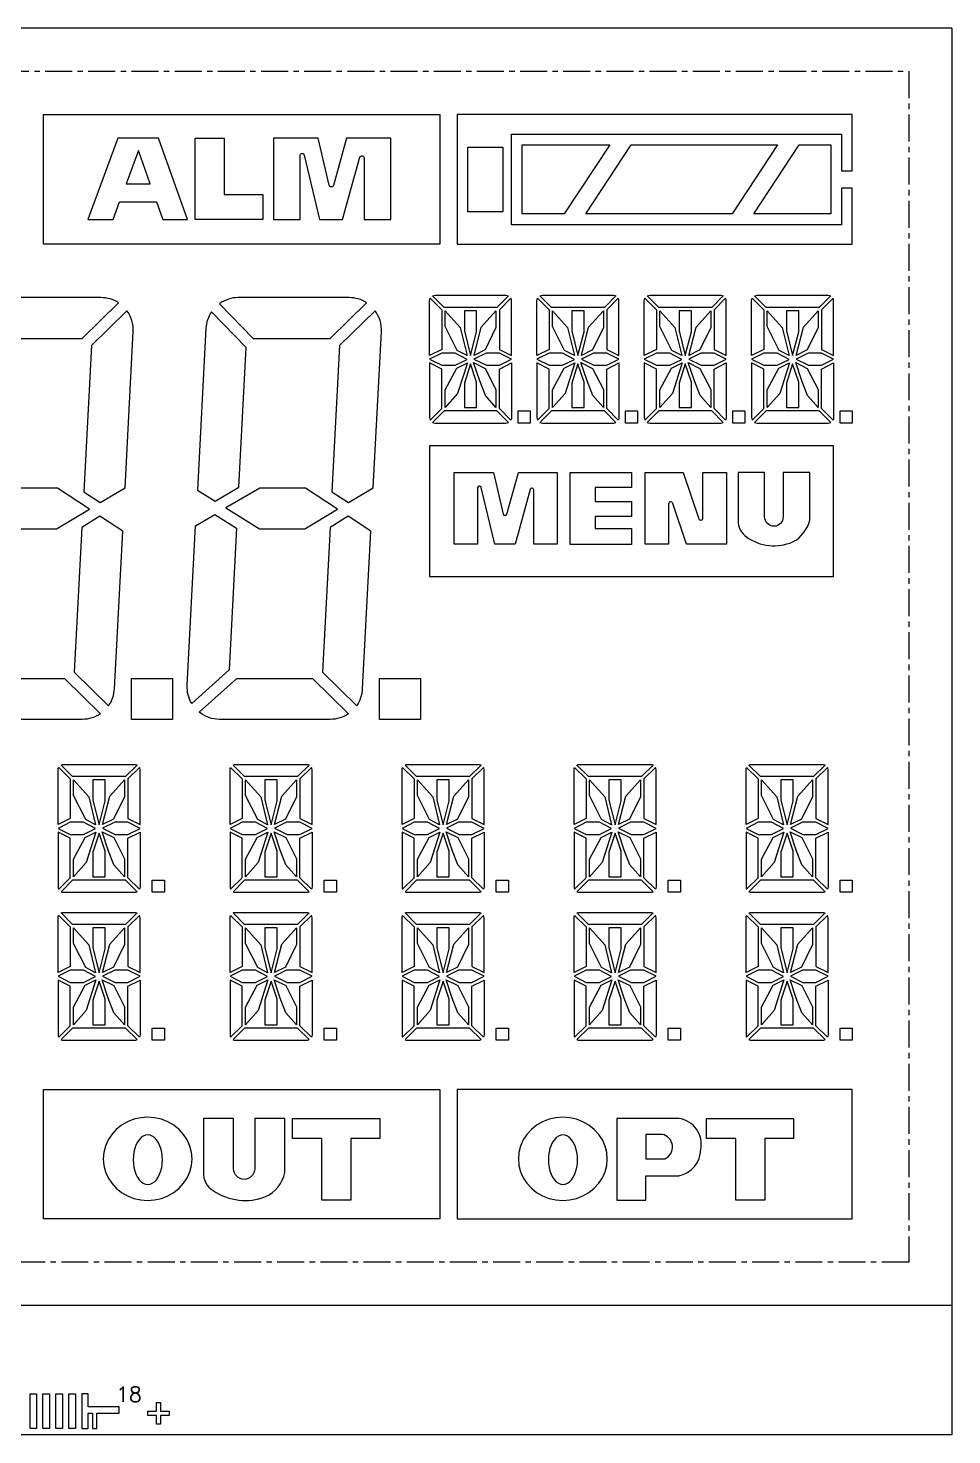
# Model space of a CAD drawing. Extents: x 105 to 1195, y -174 to 82.
# Drawn here: x 1079 to 1121.8, y -120 to -54.8 of the extents above; entities that cross this region are included whole.
import ezdxf
from ezdxf.enums import TextEntityAlignment as Align

# ---------------------------------------------------------------- set-up
doc = ezdxf.new("R2010")
doc.units = 0
doc.header["$MEASUREMENT"] = 0
doc.linetypes.add('AUSGEZOGEN', pattern=[0])
doc.linetypes.add('CENTER', pattern=[2, 1.25, -0.25, 0.25, -0.25])
doc.layers.get('0').update_dxf_attribs({"linetype": 'AUSGEZOGEN'})
doc.styles.add('SSS_Dim', font='romans.shx')

# ---------------------------------------------------------------- blocks, each defined once
blk = doc.blocks.new('0')
at = {"lineweight": 5}
for p, q in [((86, 65.2), (0, 65.2)), ((86, 65.2), (86, 0)), ((86, 6), (0, 6)), ((86, 0), (0, 0))]:
    blk.add_line(p, q, dxfattribs=at)
at = {"linetype": 'CENTER', "lineweight": 5}
blk.add_lwpolyline([(84, 63.2), (84, 8), (2, 8), (2, 63.2)], close=True, dxfattribs=at)
at = {"lineweight": 5}
for points in [[(43.924, 61.19), (62.283, 61.19), (62.283, 55.19), (43.924, 55.19)], [(63.083, 61.19), (63.083, 55.19), (81.39, 55.19), (81.39, 57.79), (80.89, 57.79), (80.89, 56.09), (65.596, 56.09), (65.596, 60.29), (80.89, 60.29), (80.89, 58.59), (81.39, 58.59), (81.39, 61.19)], [(45.976, 56.328), (47.144, 56.328), (47.446, 57.151), (49.16, 57.151), (49.452, 56.328), (50.586, 56.328), (49.246, 60.106), (47.362, 60.106)], [(50.952, 60.106), (52.297, 60.106), (52.297, 57.494), (54.079, 57.494), (54.079, 56.328), (50.952, 56.328)], [(47.75, 57.979), (48.867, 57.979), (48.318, 59.527)], [(65.196, 59.69), (65.196, 56.69), (63.583, 56.69), (63.583, 59.69)], [(70.151, 59.79), (68.043, 56.59), (66.096, 56.59), (66.096, 59.79)], [(77.931, 59.79), (75.823, 56.59), (69.043, 56.59), (71.151, 59.79)], [(80.39, 59.79), (80.39, 56.59), (76.822, 56.59), (78.93, 59.79)], [(62.524, 51.374), (62.524, 52.099), (63.225, 51.32), (63.545, 50.023), (63.085, 50.261)], [(63.422, 52.099), (63.422, 51.169), (63.704, 50.021), (63.987, 51.126), (63.987, 52.099)], [(64.203, 51.346), (64.884, 52.099), (64.884, 51.324), (64.377, 50.285), (63.866, 50.032)], [(67.498, 51.374), (67.498, 52.099), (68.199, 51.32), (68.518, 50.023), (68.059, 50.261)], [(68.395, 52.099), (68.395, 51.169), (68.678, 50.021), (68.961, 51.126), (68.961, 52.099)], [(69.176, 51.346), (69.858, 52.099), (69.858, 51.324), (69.351, 50.285), (68.84, 50.032)], [(72.471, 51.374), (72.471, 52.099), (73.172, 51.32), (73.492, 50.023), (73.032, 50.261)], [(73.368, 52.099), (73.368, 51.169), (73.651, 50.021), (73.934, 51.126), (73.934, 52.099)], [(74.15, 51.346), (74.831, 52.099), (74.831, 51.324), (74.324, 50.285), (73.813, 50.032)], [(77.445, 51.374), (77.445, 52.099), (78.146, 51.32), (78.465, 50.023), (78.006, 50.261)], [(78.342, 52.099), (78.342, 51.169), (78.625, 50.021), (78.908, 51.126), (78.908, 52.099)], [(79.123, 51.346), (79.805, 52.099), (79.805, 51.324), (79.298, 50.285), (78.787, 50.032)], [(61.804, 49.855), (62.37, 49.572), (62.986, 49.572), (63.545, 49.849), (62.987, 50.138), (62.37, 50.138)], [(63.108, 48.273), (62.524, 47.612), (62.524, 48.431), (63.064, 49.439), (63.559, 49.684)], [(63.704, 49.634), (63.422, 48.747), (63.422, 47.612), (63.987, 47.612), (63.987, 48.797)], [(63.846, 49.696), (64.384, 49.43), (64.884, 48.447), (64.884, 47.612), (64.392, 48.167), (64.132, 48.849)], [(63.865, 49.859), (64.444, 49.572), (65.039, 49.572), (65.604, 49.855), (65.039, 50.138), (64.428, 50.138)], [(66.778, 49.855), (67.344, 49.572), (67.96, 49.572), (68.518, 49.849), (67.96, 50.138), (67.344, 50.138)], [(68.082, 48.273), (67.498, 47.612), (67.498, 48.431), (68.037, 49.439), (68.532, 49.684)], [(68.678, 49.634), (68.395, 48.747), (68.395, 47.612), (68.961, 47.612), (68.961, 48.797)], [(68.819, 49.696), (69.357, 49.43), (69.858, 48.447), (69.858, 47.612), (69.365, 48.167), (69.106, 48.849)], [(68.839, 49.859), (69.418, 49.572), (70.012, 49.572), (70.578, 49.855), (70.012, 50.138), (69.402, 50.138)], [(71.751, 49.855), (72.317, 49.572), (72.933, 49.572), (73.492, 49.849), (72.934, 50.138), (72.317, 50.138)], [(73.055, 48.273), (72.471, 47.612), (72.471, 48.431), (73.011, 49.439), (73.506, 49.684)], [(73.651, 49.634), (73.368, 48.747), (73.368, 47.612), (73.934, 47.612), (73.934, 48.797)], [(73.793, 49.696), (74.33, 49.43), (74.831, 48.447), (74.831, 47.612), (74.339, 48.167), (74.079, 48.849)], [(73.812, 49.859), (74.391, 49.572), (74.986, 49.572), (75.551, 49.855), (74.986, 50.138), (74.375, 50.138)], [(76.725, 49.855), (77.29, 49.572), (77.907, 49.572), (78.465, 49.849), (77.907, 50.138), (77.29, 50.138)], [(78.029, 48.273), (77.445, 47.612), (77.445, 48.431), (77.984, 49.439), (78.479, 49.684)], [(78.625, 49.634), (78.342, 48.747), (78.342, 47.612), (78.908, 47.612), (78.908, 48.797)], [(78.766, 49.696), (79.304, 49.43), (79.805, 48.447), (79.805, 47.612), (79.312, 48.167), (79.053, 48.849)], [(78.786, 49.859), (79.365, 49.572), (79.959, 49.572), (80.525, 49.855), (79.959, 50.138), (79.348, 50.138)], [(65.904, 46.892), (65.904, 47.457), (66.47, 47.457), (66.47, 46.892)], [(70.877, 46.892), (70.877, 47.457), (71.443, 47.457), (71.443, 46.892)], [(75.851, 46.892), (75.851, 47.457), (76.417, 47.457), (76.417, 46.892)], [(80.824, 46.892), (80.824, 47.457), (81.39, 47.457), (81.39, 46.892)], [(61.804, 45.844), (61.804, 39.787), (80.525, 39.787), (80.525, 45.844)], [(71.16, 44.6), (71.16, 43.914), (69.481, 43.914), (69.481, 43.261), (71.16, 43.261), (71.16, 42.562), (69.481, 42.562), (69.481, 42.013), (71.16, 42.013), (71.16, 41.266), (68.315, 41.266), (68.315, 44.6)], [(46.053, 42.904), (44.57, 43.886), (42.458, 43.886), (40.884, 42.961), (42.443, 41.986), (44.529, 41.986)], [(57.546, 42.904), (56.063, 43.886), (53.951, 43.886), (52.377, 42.961), (53.936, 41.986), (56.022, 41.986)], [(47.998, 35.061), (49.898, 35.061), (49.898, 33.161), (47.998, 33.161)], [(59.491, 35.061), (61.391, 35.061), (61.391, 33.161), (59.491, 33.161)], [(45.316, 29.63), (45.316, 30.354), (46.018, 29.576), (46.337, 28.278), (45.877, 28.516)], [(46.214, 30.354), (46.214, 29.424), (46.497, 28.276), (46.779, 29.381), (46.779, 30.354)], [(46.995, 29.601), (47.677, 30.354), (47.677, 29.579), (47.17, 28.54), (46.659, 28.287)], [(53.283, 29.63), (53.283, 30.354), (53.985, 29.576), (54.304, 28.278), (53.844, 28.516)], [(54.181, 30.354), (54.181, 29.424), (54.464, 28.276), (54.746, 29.381), (54.746, 30.354)], [(54.962, 29.601), (55.644, 30.354), (55.644, 29.579), (55.137, 28.54), (54.626, 28.287)], [(61.25, 29.63), (61.25, 30.354), (61.952, 29.576), (62.271, 28.278), (61.811, 28.516)], [(62.148, 30.354), (62.148, 29.424), (62.431, 28.276), (62.713, 29.381), (62.713, 30.354)], [(62.929, 29.601), (63.611, 30.354), (63.611, 29.579), (63.104, 28.54), (62.593, 28.287)], [(69.218, 29.63), (69.218, 30.354), (69.919, 29.576), (70.238, 28.278), (69.778, 28.516)], [(70.115, 30.354), (70.115, 29.424), (70.398, 28.276), (70.68, 29.381), (70.68, 30.354)], [(70.896, 29.601), (71.578, 30.354), (71.578, 29.579), (71.071, 28.54), (70.56, 28.287)], [(77.185, 29.63), (77.185, 30.354), (77.886, 29.576), (78.205, 28.278), (77.745, 28.516)], [(78.082, 30.354), (78.082, 29.424), (78.365, 28.276), (78.647, 29.381), (78.647, 30.354)], [(78.863, 29.601), (79.545, 30.354), (79.545, 29.579), (79.038, 28.54), (78.527, 28.287)], [(44.597, 28.111), (45.162, 27.828), (45.778, 27.828), (46.337, 28.105), (45.779, 28.393), (45.162, 28.393)], [(46.657, 28.114), (47.237, 27.828), (47.831, 27.828), (48.397, 28.111), (47.831, 28.393), (47.22, 28.393)], [(52.564, 28.111), (53.129, 27.828), (53.745, 27.828), (54.304, 28.105), (53.746, 28.393), (53.129, 28.393)], [(54.624, 28.114), (55.204, 27.828), (55.798, 27.828), (56.364, 28.111), (55.798, 28.393), (55.187, 28.393)], [(60.531, 28.111), (61.096, 27.828), (61.712, 27.828), (62.271, 28.105), (61.713, 28.393), (61.096, 28.393)], [(62.591, 28.114), (63.171, 27.828), (63.765, 27.828), (64.331, 28.111), (63.765, 28.393), (63.154, 28.393)], [(68.498, 28.111), (69.063, 27.828), (69.679, 27.828), (70.238, 28.105), (69.68, 28.393), (69.063, 28.393)], [(70.558, 28.114), (71.138, 27.828), (71.732, 27.828), (72.298, 28.111), (71.732, 28.393), (71.121, 28.393)], [(76.465, 28.111), (77.03, 27.828), (77.646, 27.828), (78.205, 28.105), (77.647, 28.393), (77.03, 28.393)], [(78.525, 28.114), (79.105, 27.828), (79.699, 27.828), (80.265, 28.111), (79.699, 28.393), (79.088, 28.393)], [(45.901, 26.528), (45.316, 25.867), (45.316, 26.686), (45.856, 27.694), (46.351, 27.939)], [(46.497, 27.889), (46.214, 27.002), (46.214, 25.867), (46.779, 25.867), (46.779, 27.052)], [(46.638, 27.952), (47.176, 27.686), (47.677, 26.702), (47.677, 25.867), (47.184, 26.423), (46.925, 27.104)], [(53.868, 26.528), (53.283, 25.867), (53.283, 26.686), (53.823, 27.694), (54.318, 27.939)], [(54.464, 27.889), (54.181, 27.002), (54.181, 25.867), (54.746, 25.867), (54.746, 27.052)], [(54.605, 27.952), (55.143, 27.686), (55.644, 26.702), (55.644, 25.867), (55.151, 26.423), (54.892, 27.104)], [(61.835, 26.528), (61.25, 25.867), (61.25, 26.686), (61.79, 27.694), (62.285, 27.939)], [(62.431, 27.889), (62.148, 27.002), (62.148, 25.867), (62.713, 25.867), (62.713, 27.052)], [(62.572, 27.952), (63.11, 27.686), (63.611, 26.702), (63.611, 25.867), (63.118, 26.423), (62.859, 27.104)], [(69.802, 26.528), (69.218, 25.867), (69.218, 26.686), (69.757, 27.694), (70.252, 27.939)], [(70.398, 27.889), (70.115, 27.002), (70.115, 25.867), (70.68, 25.867), (70.68, 27.052)], [(70.539, 27.952), (71.077, 27.686), (71.578, 26.702), (71.578, 25.867), (71.085, 26.423), (70.826, 27.104)], [(77.769, 26.528), (77.185, 25.867), (77.185, 26.686), (77.724, 27.694), (78.219, 27.939)], [(78.365, 27.889), (78.082, 27.002), (78.082, 25.867), (78.647, 25.867), (78.647, 27.052)], [(78.506, 27.952), (79.044, 27.686), (79.545, 26.702), (79.545, 25.867), (79.052, 26.423), (78.793, 27.104)], [(48.956, 25.147), (48.956, 25.712), (49.522, 25.712), (49.522, 25.147)], [(56.923, 25.147), (56.923, 25.712), (57.489, 25.712), (57.489, 25.147)], [(64.89, 25.147), (64.89, 25.712), (65.456, 25.712), (65.456, 25.147)], [(72.857, 25.147), (72.857, 25.712), (73.423, 25.712), (73.423, 25.147)], [(80.824, 25.147), (80.824, 25.712), (81.39, 25.712), (81.39, 25.147)], [(45.316, 22.773), (45.316, 23.497), (46.018, 22.719), (46.337, 21.421), (45.877, 21.659)], [(46.214, 23.497), (46.214, 22.568), (46.497, 21.419), (46.779, 22.525), (46.779, 23.497)], [(46.995, 22.744), (47.677, 23.497), (47.677, 22.723), (47.17, 21.684), (46.659, 21.43)], [(53.283, 22.773), (53.283, 23.497), (53.985, 22.719), (54.304, 21.421), (53.844, 21.659)], [(54.181, 23.497), (54.181, 22.568), (54.464, 21.419), (54.746, 22.525), (54.746, 23.497)], [(54.962, 22.744), (55.644, 23.497), (55.644, 22.723), (55.137, 21.684), (54.626, 21.43)], [(61.25, 22.773), (61.25, 23.497), (61.952, 22.719), (62.271, 21.421), (61.811, 21.659)], [(62.148, 23.497), (62.148, 22.568), (62.431, 21.419), (62.713, 22.525), (62.713, 23.497)], [(62.929, 22.744), (63.611, 23.497), (63.611, 22.723), (63.104, 21.684), (62.593, 21.43)], [(69.218, 22.773), (69.218, 23.497), (69.919, 22.719), (70.238, 21.421), (69.778, 21.659)], [(70.115, 23.497), (70.115, 22.568), (70.398, 21.419), (70.68, 22.525), (70.68, 23.497)], [(70.896, 22.744), (71.578, 23.497), (71.578, 22.723), (71.071, 21.684), (70.56, 21.43)], [(77.185, 22.773), (77.185, 23.497), (77.886, 22.719), (78.205, 21.421), (77.745, 21.659)], [(78.082, 23.497), (78.082, 22.568), (78.365, 21.419), (78.647, 22.525), (78.647, 23.497)], [(78.863, 22.744), (79.545, 23.497), (79.545, 22.723), (79.038, 21.684), (78.527, 21.43)], [(44.597, 21.254), (45.162, 20.971), (45.778, 20.971), (46.337, 21.248), (45.779, 21.537), (45.162, 21.537)], [(46.657, 21.257), (47.237, 20.971), (47.831, 20.971), (48.397, 21.254), (47.831, 21.537), (47.22, 21.537)], [(52.564, 21.254), (53.129, 20.971), (53.745, 20.971), (54.304, 21.248), (53.746, 21.537), (53.129, 21.537)], [(54.624, 21.257), (55.204, 20.971), (55.798, 20.971), (56.364, 21.254), (55.798, 21.537), (55.187, 21.537)], [(60.531, 21.254), (61.096, 20.971), (61.712, 20.971), (62.271, 21.248), (61.713, 21.537), (61.096, 21.537)], [(62.591, 21.257), (63.171, 20.971), (63.765, 20.971), (64.331, 21.254), (63.765, 21.537), (63.154, 21.537)], [(68.498, 21.254), (69.063, 20.971), (69.679, 20.971), (70.238, 21.248), (69.68, 21.537), (69.063, 21.537)], [(70.558, 21.257), (71.138, 20.971), (71.732, 20.971), (72.298, 21.254), (71.732, 21.537), (71.121, 21.537)], [(76.465, 21.254), (77.03, 20.971), (77.646, 20.971), (78.205, 21.248), (77.647, 21.537), (77.03, 21.537)], [(78.525, 21.257), (79.105, 20.971), (79.699, 20.971), (80.265, 21.254), (79.699, 21.537), (79.088, 21.537)], [(45.901, 19.672), (45.316, 19.01), (45.316, 19.83), (45.856, 20.837), (46.351, 21.083)], [(46.497, 21.032), (46.214, 20.145), (46.214, 19.01), (46.779, 19.01), (46.779, 20.195)], [(46.638, 21.095), (47.176, 20.829), (47.677, 19.846), (47.677, 19.01), (47.184, 19.566), (46.925, 20.247)], [(53.868, 19.672), (53.283, 19.01), (53.283, 19.83), (53.823, 20.837), (54.318, 21.083)], [(54.464, 21.032), (54.181, 20.145), (54.181, 19.01), (54.746, 19.01), (54.746, 20.195)], [(54.605, 21.095), (55.143, 20.829), (55.644, 19.846), (55.644, 19.01), (55.151, 19.566), (54.892, 20.247)], [(61.835, 19.672), (61.25, 19.01), (61.25, 19.83), (61.79, 20.837), (62.285, 21.083)], [(62.431, 21.032), (62.148, 20.145), (62.148, 19.01), (62.713, 19.01), (62.713, 20.195)], [(62.572, 21.095), (63.11, 20.829), (63.611, 19.846), (63.611, 19.01), (63.118, 19.566), (62.859, 20.247)], [(69.802, 19.672), (69.218, 19.01), (69.218, 19.83), (69.757, 20.837), (70.252, 21.083)], [(70.398, 21.032), (70.115, 20.145), (70.115, 19.01), (70.68, 19.01), (70.68, 20.195)], [(70.539, 21.095), (71.077, 20.829), (71.578, 19.846), (71.578, 19.01), (71.085, 19.566), (70.826, 20.247)], [(77.769, 19.672), (77.185, 19.01), (77.185, 19.83), (77.724, 20.837), (78.219, 21.083)], [(78.365, 21.032), (78.082, 20.145), (78.082, 19.01), (78.647, 19.01), (78.647, 20.195)], [(78.506, 21.095), (79.044, 20.829), (79.545, 19.846), (79.545, 19.01), (79.052, 19.566), (78.793, 20.247)], [(48.956, 18.29), (48.956, 18.856), (49.522, 18.856), (49.522, 18.29)], [(56.923, 18.29), (56.923, 18.856), (57.489, 18.856), (57.489, 18.29)], [(64.89, 18.29), (64.89, 18.856), (65.456, 18.856), (65.456, 18.29)], [(72.857, 18.29), (72.857, 18.856), (73.423, 18.856), (73.423, 18.29)], [(80.824, 18.29), (80.824, 18.856), (81.39, 18.856), (81.39, 18.29)], [(62.283, 16.01), (62.283, 10.01), (43.924, 10.01), (43.924, 16.01)], [(63.083, 16.01), (63.083, 10.01), (81.39, 10.01), (81.39, 16.01)], [(46.688, 12.792), (46.713, 12.49), (46.788, 12.196), (46.912, 11.917), (47.081, 11.659), (47.291, 11.429), (47.537, 11.232), (47.812, 11.074), (48.111, 10.958), (48.425, 10.888), (48.747, 10.864), (49.069, 10.888), (49.384, 10.958), (49.682, 11.074), (49.958, 11.232), (50.203, 11.429), (50.413, 11.659), (50.582, 11.917), (50.706, 12.196), (50.781, 12.49), (50.807, 12.792), (50.781, 13.094), (50.706, 13.388), (50.582, 13.667), (50.413, 13.925), (50.203, 14.155), (49.958, 14.352), (49.682, 14.51), (49.384, 14.626), (49.069, 14.696), (48.747, 14.72), (48.425, 14.696), (48.111, 14.626), (47.812, 14.51), (47.537, 14.352), (47.291, 14.155), (47.081, 13.925), (46.912, 13.667), (46.788, 13.388), (46.713, 13.094)], [(59.496, 14.667), (59.496, 13.729), (58.166, 13.729), (58.166, 10.878), (56.822, 10.878), (56.822, 13.729), (55.457, 13.729), (55.457, 14.667)], [(65.919, 12.792), (65.944, 12.49), (66.019, 12.196), (66.143, 11.917), (66.312, 11.659), (66.522, 11.429), (66.767, 11.232), (67.043, 11.074), (67.342, 10.958), (67.656, 10.888), (67.978, 10.864), (68.3, 10.888), (68.614, 10.958), (68.913, 11.074), (69.189, 11.232), (69.434, 11.429), (69.644, 11.659), (69.813, 11.917), (69.937, 12.196), (70.012, 12.49), (70.037, 12.792), (70.012, 13.094), (69.937, 13.388), (69.813, 13.667), (69.644, 13.925), (69.434, 14.155), (69.189, 14.352), (68.913, 14.51), (68.614, 14.626), (68.3, 14.696), (67.978, 14.72), (67.656, 14.696), (67.342, 14.626), (67.043, 14.51), (66.767, 14.352), (66.522, 14.155), (66.312, 13.925), (66.143, 13.667), (66.019, 13.388), (65.944, 13.094)], [(78.671, 14.667), (78.671, 13.729), (77.341, 13.729), (77.341, 10.878), (75.997, 10.878), (75.997, 13.729), (74.633, 13.729), (74.633, 14.667)], [(48.754, 13.901), (48.649, 13.887), (48.545, 13.845), (48.447, 13.776), (48.357, 13.682), (48.276, 13.565), (48.207, 13.428), (48.152, 13.275), (48.111, 13.108), (48.086, 12.933), (48.078, 12.753), (48.086, 12.574), (48.111, 12.398), (48.152, 12.232), (48.207, 12.078), (48.276, 11.941), (48.357, 11.824), (48.447, 11.73), (48.545, 11.661), (48.649, 11.619), (48.754, 11.605), (48.86, 11.619), (48.964, 11.661), (49.062, 11.73), (49.152, 11.824), (49.233, 11.941), (49.302, 12.078), (49.357, 12.232), (49.398, 12.398), (49.423, 12.574), (49.431, 12.753), (49.423, 12.933), (49.398, 13.108), (49.357, 13.275), (49.302, 13.428), (49.233, 13.565), (49.152, 13.682), (49.062, 13.776), (48.964, 13.845), (48.86, 13.887)], [(67.985, 13.901), (67.88, 13.887), (67.776, 13.845), (67.678, 13.776), (67.588, 13.682), (67.507, 13.565), (67.438, 13.428), (67.383, 13.275), (67.342, 13.108), (67.317, 12.933), (67.309, 12.753), (67.317, 12.574), (67.342, 12.398), (67.383, 12.232), (67.438, 12.078), (67.507, 11.941), (67.588, 11.824), (67.678, 11.73), (67.776, 11.661), (67.88, 11.619), (67.985, 11.605), (68.091, 11.619), (68.194, 11.661), (68.293, 11.73), (68.383, 11.824), (68.464, 11.941), (68.533, 12.078), (68.588, 12.232), (68.629, 12.398), (68.654, 12.574), (68.662, 12.753), (68.654, 12.933), (68.629, 13.108), (68.588, 13.275), (68.533, 13.428), (68.464, 13.565), (68.383, 13.682), (68.293, 13.776), (68.194, 13.845), (68.091, 13.887)], [(43.6, 0.3), (43.3, 0.3), (43.3, 1.9), (43.6, 1.9)], [(44.2, 0.3), (43.9, 0.3), (43.9, 1.9), (44.2, 1.9)], [(44.8, 0.3), (44.5, 0.3), (44.5, 1.9), (44.8, 1.9)], [(45.4, 0.3), (45.1, 0.3), (45.1, 1.9), (45.4, 1.9)], [(46.4, 1), (47.425, 1), (47.425, 1.3), (46, 1.3), (46, 1.9), (45.7, 1.9), (45.7, 0.3), (46, 0.3), (46, 1), (46.2, 1), (46.2, 0.3), (46.4, 0.3)]]:
    blk.add_lwpolyline(points, close=True, dxfattribs=at)
for points in [[(54.573, 56.328), (55.807, 56.328), (55.807, 59.296, -0.890262), (56.004, 59.319), (56.711, 56.328), (57.78, 56.328), (58.577, 59.216, -0.873715), (58.773, 59.19), (58.773, 56.328), (60.007, 56.328), (60.007, 60.106), (57.958, 60.106), (57.353, 57.911, -0.776285), (57.159, 57.915), (56.641, 60.106), (54.573, 60.106)], [(62.479, 52.253), (61.943, 52.79, -0.120758), (62.062, 52.819), (65.347, 52.819, -0.120758), (65.466, 52.79), (64.93, 52.253)], [(67.453, 52.253), (66.916, 52.79, -0.120758), (67.035, 52.819), (70.321, 52.819, -0.120758), (70.44, 52.79), (69.903, 52.253)], [(72.426, 52.253), (71.89, 52.79, -0.120758), (72.008, 52.819), (75.294, 52.819, -0.120758), (75.413, 52.79), (74.877, 52.253)], [(77.4, 52.253), (76.863, 52.79, -0.120758), (76.982, 52.819), (80.268, 52.819, -0.120758), (80.387, 52.79), (79.85, 52.253)], [(40.578, 52.429), (42.142, 50.811), (45.715, 50.811), (47.4, 52.469, 0.145208), (46.582, 52.711), (41.454, 52.711, 0.157295)], [(52.071, 52.429), (53.635, 50.811), (57.208, 50.811), (58.893, 52.469, 0.145208), (58.075, 52.711), (52.947, 52.711, 0.157295)], [(61.804, 52.562, -0.120758), (61.834, 52.681), (62.37, 52.144), (62.37, 50.311), (61.804, 50.028)], [(65.575, 52.681), (65.039, 52.144), (65.039, 50.311), (65.604, 50.028), (65.604, 52.562, 0.120758)], [(66.778, 52.562, -0.120758), (66.807, 52.681), (67.344, 52.144), (67.344, 50.311), (66.778, 50.028)], [(70.549, 52.681), (70.012, 52.144), (70.012, 50.311), (70.578, 50.028), (70.578, 52.562, 0.120758)], [(71.751, 52.562, -0.120758), (71.78, 52.681), (72.317, 52.144), (72.317, 50.311), (71.751, 50.028)], [(75.522, 52.681), (74.986, 52.144), (74.986, 50.311), (75.551, 50.028), (75.551, 52.562, 0.120758)], [(76.725, 52.562, -0.120758), (76.754, 52.681), (77.29, 52.144), (77.29, 50.311), (76.725, 50.028)], [(80.496, 52.681), (79.959, 52.144), (79.959, 50.311), (80.525, 50.028), (80.525, 52.562, 0.120758)], [(47.787, 52.105), (46.144, 50.49), (45.789, 43.715), (46.555, 43.207), (47.701, 43.898), (48.08, 51.133, 0.174458)], [(51.449, 51.29), (51.056, 43.786), (51.87, 43.278), (52.966, 43.922), (53.305, 50.391), (51.702, 52.047, 0.135566)], [(59.28, 52.105), (57.637, 50.49), (57.282, 43.715), (58.048, 43.207), (59.194, 43.898), (59.573, 51.133, 0.174458)], [(61.834, 47.03), (62.37, 47.566), (62.37, 49.4), (61.804, 49.683), (61.804, 47.149, 0.120758)], [(65.604, 47.149, -0.120758), (65.575, 47.03), (65.039, 47.566), (65.039, 49.4), (65.604, 49.683)], [(66.807, 47.03), (67.344, 47.566), (67.344, 49.4), (66.778, 49.683), (66.778, 47.149, 0.120758)], [(70.578, 47.149, -0.120758), (70.549, 47.03), (70.012, 47.566), (70.012, 49.4), (70.578, 49.683)], [(71.78, 47.03), (72.317, 47.566), (72.317, 49.4), (71.751, 49.683), (71.751, 47.149, 0.120758)], [(75.551, 47.149, -0.120758), (75.522, 47.03), (74.986, 47.566), (74.986, 49.4), (75.551, 49.683)], [(76.754, 47.03), (77.29, 47.566), (77.29, 49.4), (76.725, 49.683), (76.725, 47.149, 0.120758)], [(80.525, 47.149, -0.120758), (80.496, 47.03), (79.959, 47.566), (79.959, 49.4), (80.525, 49.683)], [(64.93, 47.457), (62.479, 47.457), (61.943, 46.921, 0.120758), (62.062, 46.892), (65.347, 46.892, 0.120758), (65.466, 46.921)], [(69.903, 47.457), (67.453, 47.457), (66.916, 46.921, 0.120758), (67.035, 46.892), (70.321, 46.892, 0.120758), (70.44, 46.921)], [(74.877, 47.457), (72.426, 47.457), (71.89, 46.921, 0.120758), (72.008, 46.892), (75.294, 46.892, 0.120758), (75.413, 46.921)], [(79.85, 47.457), (77.4, 47.457), (76.863, 46.921, 0.120758), (76.982, 46.892), (80.268, 46.892, 0.120758), (80.387, 46.921)], [(64.029, 41.276), (62.943, 41.276), (62.943, 44.6), (64.763, 44.6), (65.218, 42.672, 0.776285), (65.389, 42.669), (65.922, 44.6), (67.724, 44.6), (67.724, 41.276), (66.638, 41.276), (66.638, 43.793, 0.873715), (66.466, 43.817), (65.765, 41.276), (64.824, 41.276), (64.203, 43.908, 0.890262), (64.029, 43.887)], [(73.56, 44.6), (74.278, 42.458, 0.850037), (74.472, 42.49), (74.472, 44.6), (75.558, 44.6), (75.558, 41.276), (73.707, 41.276), (73.071, 43.173, 0.850037), (72.876, 43.142), (72.876, 41.276), (71.79, 41.276), (71.79, 44.6)], [(78.187, 42.545, -1), (77.327, 42.545), (77.327, 44.6), (76.097, 44.6), (76.097, 42.398, 0.249813), (76.499, 41.611, 0.258296), (78.628, 41.385, 0.220287), (79.417, 42.398), (79.417, 44.6), (78.187, 44.6)], [(45.702, 42.049), (45.351, 35.354), (46.941, 33.797, 0.141357), (47.213, 34.583), (47.596, 41.883), (46.536, 42.585)], [(50.97, 42.134), (51.861, 42.658), (52.867, 42.03), (52.522, 35.451), (50.788, 33.9, -0.147229), (50.582, 34.74)], [(57.195, 42.049), (56.844, 35.354), (58.434, 33.797, 0.141357), (58.706, 34.583), (59.089, 41.883), (58.029, 42.585)], [(39.64, 33.498), (41.388, 35.061), (44.893, 35.061), (46.564, 33.425, -0.151515), (45.715, 33.161), (40.587, 33.161, -0.172473)], [(51.133, 33.498), (52.881, 35.061), (56.386, 35.061), (58.057, 33.425, -0.151515), (57.208, 33.161), (52.08, 33.161, -0.172473)], [(44.597, 30.817, -0.120758), (44.626, 30.936), (45.162, 30.4), (45.162, 28.566), (44.597, 28.283)], [(45.271, 30.509), (44.735, 31.045, -0.120758), (44.854, 31.074), (48.139, 31.074, -0.120758), (48.258, 31.045), (47.722, 30.509)], [(48.367, 30.936), (47.831, 30.4), (47.831, 28.566), (48.397, 28.283), (48.397, 30.817, 0.120758)], [(52.564, 30.817, -0.120758), (52.593, 30.936), (53.129, 30.4), (53.129, 28.566), (52.564, 28.283)], [(53.238, 30.509), (52.702, 31.045, -0.120758), (52.821, 31.074), (56.106, 31.074, -0.120758), (56.225, 31.045), (55.689, 30.509)], [(56.334, 30.936), (55.798, 30.4), (55.798, 28.566), (56.364, 28.283), (56.364, 30.817, 0.120758)], [(60.531, 30.817, -0.120758), (60.56, 30.936), (61.096, 30.4), (61.096, 28.566), (60.531, 28.283)], [(61.205, 30.509), (60.669, 31.045, -0.120758), (60.788, 31.074), (64.073, 31.074, -0.120758), (64.192, 31.045), (63.656, 30.509)], [(64.301, 30.936), (63.765, 30.4), (63.765, 28.566), (64.331, 28.283), (64.331, 30.817, 0.120758)], [(68.498, 30.817, -0.120758), (68.527, 30.936), (69.063, 30.4), (69.063, 28.566), (68.498, 28.283)], [(69.172, 30.509), (68.636, 31.045, -0.120758), (68.755, 31.074), (72.04, 31.074, -0.120758), (72.159, 31.045), (71.623, 30.509)], [(72.268, 30.936), (71.732, 30.4), (71.732, 28.566), (72.298, 28.283), (72.298, 30.817, 0.120758)], [(76.465, 30.817, -0.120758), (76.494, 30.936), (77.03, 30.4), (77.03, 28.566), (76.465, 28.283)], [(77.139, 30.509), (76.603, 31.045, -0.120758), (76.722, 31.074), (80.007, 31.074, -0.120758), (80.126, 31.045), (79.59, 30.509)], [(80.235, 30.936), (79.699, 30.4), (79.699, 28.566), (80.265, 28.283), (80.265, 30.817, 0.120758)], [(44.626, 25.285), (45.162, 25.822), (45.162, 27.655), (44.597, 27.938), (44.597, 25.404, 0.120758)], [(48.397, 25.404, -0.120758), (48.367, 25.285), (47.831, 25.822), (47.831, 27.655), (48.397, 27.938)], [(52.593, 25.285), (53.129, 25.822), (53.129, 27.655), (52.564, 27.938), (52.564, 25.404, 0.120758)], [(56.364, 25.404, -0.120758), (56.334, 25.285), (55.798, 25.822), (55.798, 27.655), (56.364, 27.938)], [(60.56, 25.285), (61.096, 25.822), (61.096, 27.655), (60.531, 27.938), (60.531, 25.404, 0.120758)], [(64.331, 25.404, -0.120758), (64.301, 25.285), (63.765, 25.822), (63.765, 27.655), (64.331, 27.938)], [(68.527, 25.285), (69.063, 25.822), (69.063, 27.655), (68.498, 27.938), (68.498, 25.404, 0.120758)], [(72.298, 25.404, -0.120758), (72.268, 25.285), (71.732, 25.822), (71.732, 27.655), (72.298, 27.938)], [(76.494, 25.285), (77.03, 25.822), (77.03, 27.655), (76.465, 27.938), (76.465, 25.404, 0.120758)], [(80.265, 25.404, -0.120758), (80.235, 25.285), (79.699, 25.822), (79.699, 27.655), (80.265, 27.938)], [(47.722, 25.712), (45.271, 25.712), (44.735, 25.176, 0.120758), (44.854, 25.147), (48.139, 25.147, 0.120758), (48.258, 25.176)], [(55.689, 25.712), (53.238, 25.712), (52.702, 25.176, 0.120758), (52.821, 25.147), (56.106, 25.147, 0.120758), (56.225, 25.176)], [(63.656, 25.712), (61.205, 25.712), (60.669, 25.176, 0.120758), (60.788, 25.147), (64.073, 25.147, 0.120758), (64.192, 25.176)], [(71.623, 25.712), (69.172, 25.712), (68.636, 25.176, 0.120758), (68.755, 25.147), (72.04, 25.147, 0.120758), (72.159, 25.176)], [(79.59, 25.712), (77.139, 25.712), (76.603, 25.176, 0.120758), (76.722, 25.147), (80.007, 25.147, 0.120758), (80.126, 25.176)], [(45.271, 23.652), (44.735, 24.188, -0.120758), (44.854, 24.217), (48.139, 24.217, -0.120758), (48.258, 24.188), (47.722, 23.652)], [(53.238, 23.652), (52.702, 24.188, -0.120758), (52.821, 24.217), (56.106, 24.217, -0.120758), (56.225, 24.188), (55.689, 23.652)], [(61.205, 23.652), (60.669, 24.188, -0.120758), (60.788, 24.217), (64.073, 24.217, -0.120758), (64.192, 24.188), (63.656, 23.652)], [(69.172, 23.652), (68.636, 24.188, -0.120758), (68.755, 24.217), (72.04, 24.217, -0.120758), (72.159, 24.188), (71.623, 23.652)], [(77.139, 23.652), (76.603, 24.188, -0.120758), (76.722, 24.217), (80.007, 24.217, -0.120758), (80.126, 24.188), (79.59, 23.652)], [(44.597, 23.96, -0.120758), (44.626, 24.079), (45.162, 23.543), (45.162, 21.709), (44.597, 21.426)], [(48.367, 24.079), (47.831, 23.543), (47.831, 21.709), (48.397, 21.426), (48.397, 23.96, 0.120758)], [(52.564, 23.96, -0.120758), (52.593, 24.079), (53.129, 23.543), (53.129, 21.709), (52.564, 21.426)], [(56.334, 24.079), (55.798, 23.543), (55.798, 21.709), (56.364, 21.426), (56.364, 23.96, 0.120758)], [(60.531, 23.96, -0.120758), (60.56, 24.079), (61.096, 23.543), (61.096, 21.709), (60.531, 21.426)], [(64.301, 24.079), (63.765, 23.543), (63.765, 21.709), (64.331, 21.426), (64.331, 23.96, 0.120758)], [(68.498, 23.96, -0.120758), (68.527, 24.079), (69.063, 23.543), (69.063, 21.709), (68.498, 21.426)], [(72.268, 24.079), (71.732, 23.543), (71.732, 21.709), (72.298, 21.426), (72.298, 23.96, 0.120758)], [(76.465, 23.96, -0.120758), (76.494, 24.079), (77.03, 23.543), (77.03, 21.709), (76.465, 21.426)], [(80.235, 24.079), (79.699, 23.543), (79.699, 21.709), (80.265, 21.426), (80.265, 23.96, 0.120758)], [(44.626, 18.428), (45.162, 18.965), (45.162, 20.798), (44.597, 21.081), (44.597, 18.547, 0.120758)], [(48.397, 18.547, -0.120758), (48.367, 18.428), (47.831, 18.965), (47.831, 20.798), (48.397, 21.081)], [(52.593, 18.428), (53.129, 18.965), (53.129, 20.798), (52.564, 21.081), (52.564, 18.547, 0.120758)], [(56.364, 18.547, -0.120758), (56.334, 18.428), (55.798, 18.965), (55.798, 20.798), (56.364, 21.081)], [(60.56, 18.428), (61.096, 18.965), (61.096, 20.798), (60.531, 21.081), (60.531, 18.547, 0.120758)], [(64.331, 18.547, -0.120758), (64.301, 18.428), (63.765, 18.965), (63.765, 20.798), (64.331, 21.081)], [(68.527, 18.428), (69.063, 18.965), (69.063, 20.798), (68.498, 21.081), (68.498, 18.547, 0.120758)], [(72.298, 18.547, -0.120758), (72.268, 18.428), (71.732, 18.965), (71.732, 20.798), (72.298, 21.081)], [(76.494, 18.428), (77.03, 18.965), (77.03, 20.798), (76.465, 21.081), (76.465, 18.547, 0.120758)], [(80.265, 18.547, -0.120758), (80.235, 18.428), (79.699, 18.965), (79.699, 20.798), (80.265, 21.081)], [(47.722, 18.856), (45.271, 18.856), (44.735, 18.319, 0.120758), (44.854, 18.29), (48.139, 18.29, 0.120758), (48.258, 18.319)], [(55.689, 18.856), (53.238, 18.856), (52.702, 18.319, 0.120758), (52.821, 18.29), (56.106, 18.29, 0.120758), (56.225, 18.319)], [(63.656, 18.856), (61.205, 18.856), (60.669, 18.319, 0.120758), (60.788, 18.29), (64.073, 18.29, 0.120758), (64.192, 18.319)], [(71.623, 18.856), (69.172, 18.856), (68.636, 18.319, 0.120758), (68.755, 18.29), (72.04, 18.29, 0.120758), (72.159, 18.319)], [(79.59, 18.856), (77.139, 18.856), (76.603, 18.319, 0.120758), (76.722, 18.29), (80.007, 18.29, 0.120758), (80.126, 18.319)], [(53.709, 12.331, -1), (52.731, 12.331), (52.731, 14.667), (51.333, 14.667), (51.333, 12.164, 0.285413), (51.79, 11.321, 0.25063), (54.21, 11.044, 0.237357), (55.106, 12.164), (55.106, 14.667), (53.709, 14.667)], [(70.489, 14.667), (70.489, 10.878), (71.826, 10.878), (71.826, 12.001), (73.349, 12.001, 0.344303), (74.374, 13.233, 0.421756), (73.363, 14.667)], [(71.826, 12.79), (72.701, 12.79, 0.732266), (72.579, 13.926), (71.826, 13.926)]]:
    blk.add_lwpolyline(points, format="xyb", close=True, dxfattribs=at)
at = {"lineweight": 5, "ltscale": 16.714716}
blk.add_lwpolyline([(49.35, 0.9), (49.35, 0.5), (49.15, 0.5), (49.15, 0.9), (48.75, 0.9), (48.75, 1.1), (49.15, 1.1), (49.15, 1.5), (49.35, 1.5), (49.35, 1.1), (49.75, 1.1), (49.75, 0.9)], close=True, dxfattribs=at)
at = {"lineweight": 5, "style": 'SSS_Dim'}
blk.add_text('18', height=0.6961, dxfattribs=at).set_placement((47.877, 1.878), align=Align.MIDDLE)

msp = doc.modelspace()

# ---------------------------------------------------------------- block references
at = {"lineweight": 5}
msp.add_blockref('0', (1035.804, -120.04), dxfattribs=at)

doc.saveas('drawing.dxf')
